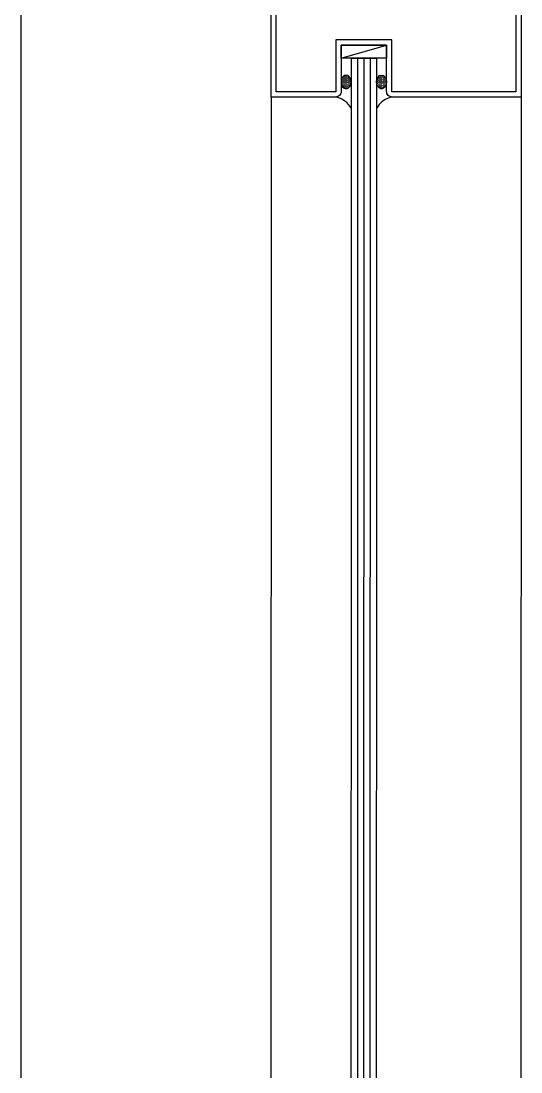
# Model space of a CAD drawing. Header units: millimetres. Extents: x 17311 to 801382, y -242618 to -104888.
# Drawn here: x 575510.7 to 575710.7, y -198909.3 to -198489.1 of the extents above; entities that cross this region are included whole.
import ezdxf

# ---------------------------------------------------------------- set-up
doc = ezdxf.new("R2010")
doc.units = ezdxf.units.MM
doc.header["$LTSCALE"] = 250
for name, color, linetype in [('A-CON', 2, 'Continuous'), ('A-ELE-8', 8, 'Continuous'), ('A-FIN', 6, 'Continuous'), ('A-HAT-8', 8, 'Continuous'), ('A-WIN', 4, 'Continuous'), ('FOR', 140, 'Continuous')]:
    doc.layers.add(name, color=color, linetype=linetype)

# ---------------------------------------------------------------- blocks, each defined once
blk = doc.blocks.new('*U192')
at = {"layer": 'A-HAT-8'}
h = blk.add_hatch(dxfattribs=at)
h.set_pattern_fill('DOTS', color=8, scale=6.666667, angle=630, style=0)
h.set_pattern_definition([(360, (-2789.05043, -1439.4069), (0.208333333, -0.416666667), [0, -0.416666667])])
edge = h.paths.add_edge_path()
edge.add_ellipse((70.41, 631.72), major_axis=(0, 2.75), ratio=0.727123, start_angle=0, end_angle=360, ccw=False)
h = blk.add_hatch(dxfattribs=at)
h.set_pattern_fill('DOTS', color=8, scale=6.666667, angle=630, style=0)
h.set_pattern_definition([(180, (2944.05203, -1439.4069), (-0.208333333, -0.416666667), [0, -0.416666667])])
edge = h.paths.add_edge_path()
edge.add_ellipse((84.59, 631.72), major_axis=(0, 2.75), ratio=0.727123, start_angle=0, end_angle=360)
at = {"layer": 'A-ELE-8'}
for p, q in [((68.41, 641.23), (86.59, 646.48)), ((40.38, 625.7), (40.27, 65.69)), ((140.38, 625.7), (140.27, 65.69))]:
    blk.add_line(p, q, dxfattribs=at)
at = {"layer": 'A-ELE-8', "linetype": 'Continuous'}
blk.add_lwpolyline([(66.31, 648.58), (66.31, 627.8), (42.48, 627.8), (42.48, 683.6), (138.28, 683.6), (138.28, 627.8), (88.69, 627.8), (88.69, 648.58)], close=True, dxfattribs=at)
at = {"layer": 'A-ELE-8', "elevation": 0}
blk.add_lwpolyline([(86.59, 641.23), (68.41, 641.23), (68.41, 646.48), (86.59, 646.48)], close=True, dxfattribs=at)
at = {"layer": 'A-ELE-8'}
for centre, start, end in [((64.5, 616.79), 28.0569, 79.6073), ((90.5, 616.79), 100.3927, 151.9431)]:
    blk.add_arc(centre, 9.06, start, end, dxfattribs=at)
at = {"layer": 'A-ELE-8', "extrusion": (0, 0, -1)}
blk.add_ellipse((70.41, 631.72), major_axis=(0, 2.75), ratio=0.727123, dxfattribs=at)
at = {"layer": 'A-ELE-8'}
blk.add_ellipse((84.59, 631.72), major_axis=(0, 2.75), ratio=0.727123, dxfattribs=at)
at = {"layer": 'A-HAT-8', "color": 8}
for p, q in [((75, 641.23), (74.89, 55.58)), ((77.5, 641.23), (77.39, 55.58)), ((80, 641.23), (79.89, 55.58))]:
    blk.add_line(p, q, dxfattribs=at)
at = {"layer": 'A-WIN', "linetype": 'Continuous'}
blk.add_lwpolyline([(68.41, 646.48), (68.41, 627.97, -0.414214), (66.14, 625.7), (40.38, 625.7), (40.38, 685.7), (140.38, 685.7), (140.38, 625.7), (88.86, 625.7, -0.414214), (86.59, 627.97), (86.59, 646.48)], format="xyb", close=True, dxfattribs=at)
at = {"layer": 'FOR'}
blk.add_lwpolyline([(72.39, 55.58), (72.5, 641.23), (82.5, 641.23), (82.39, 55.58)], close=True, dxfattribs=at)
blk = doc.blocks.new('방풍문')
at = {"layer": 'A-ELE-8'}
blk.add_line((575510.66, -298285.7), (575510.66, -301285.7), dxfattribs=at)
at = {"layer": 'A-CON'}
blk.add_blockref('*U192', (575570.34, -298951.39, 0), dxfattribs=at)

msp = doc.modelspace()

# ---------------------------------------------------------------- block references
at = {"layer": 'A-FIN'}
msp.add_blockref('방풍문', (0, 99806.22), dxfattribs=at)

doc.saveas('drawing.dxf')
